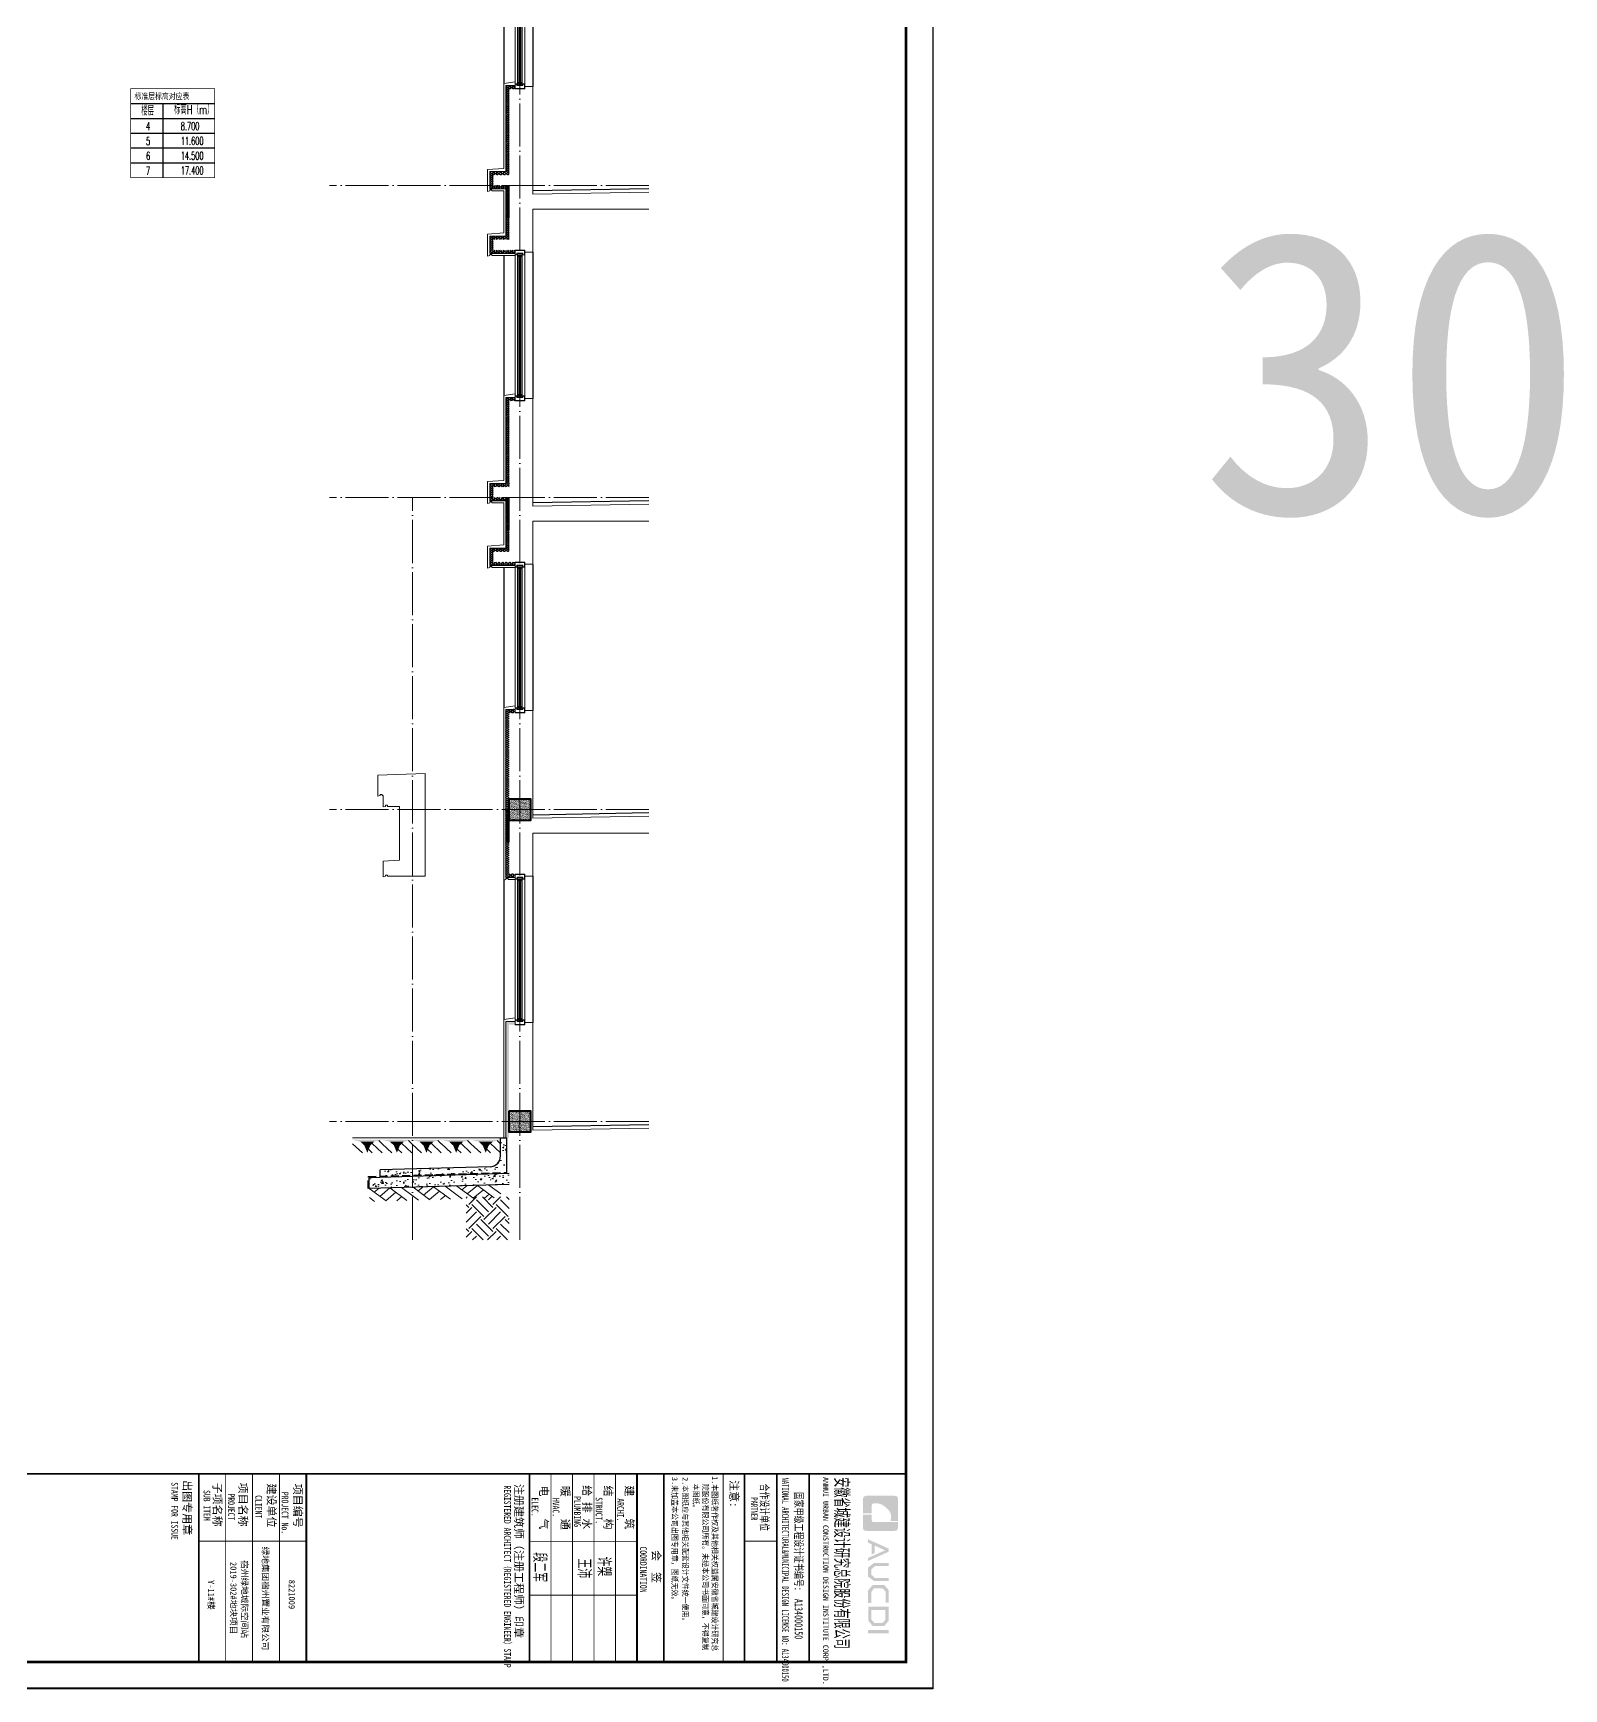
# Model space of a CAD drawing. Extents: x -518115 to 389031, y -231062 to 1628073.
# Drawn here: x 207115 to 221349, y -221678 to -206288 of the extents above; entities that cross this region are included whole.
import ezdxf

# ---------------------------------------------------------------- set-up
doc = ezdxf.new("R2010")
doc.units = 0
doc.header["$LTSCALE"] = 1000
doc.header["$MEASUREMENT"] = 0
doc.linetypes.add('DASH', pattern=[0.35, 0.25, -0.1])
doc.linetypes.add('DOTE', pattern=[2.42, 2, -0.2, 0.02, -0.2])
for name, color, linetype in [('C-Sheet-图框', 101, 'Continuous'), ('COLUMN', 9, 'Continuous'), ('DIM_SYMB', 3, 'Continuous'), ('PUB_TEXT', 4, 'Continuous'), ('图框', 140, 'Continuous'), ('图签文字', 147, 'Continuous'), ('看线', 251, 'Continuous'), ('立面-看线', 251, 'Continuous')]:
    doc.layers.add(name, color=color, linetype=linetype)
for name, color, linetype, lineweight in [('DOTE', 19, 'DOTE', 9), ('PUB_HATCH', 8, 'Continuous', 9), ('S_WINDOW', 144, 'Continuous', 15), ('WALL', 9, 'Continuous', 40), ('内粉刷', 37, 'Continuous', 9), ('图签', 147, 'Continuous', 18), ('填充', 251, 'Continuous', 5), ('立面-中轮廓线', 213, 'Continuous', 35), ('粉刷', 251, 'Continuous', 9), ('细细', 250, 'Continuous', 0)]:
    doc.layers.add(name, color=color, linetype=linetype, lineweight=lineweight)
doc.layers.add('yichutu', color=7, linetype='Continuous', true_color=0xffffff, plot=False)
doc.styles.add('_TCH_DIM', font='SIMPLEX.shx', dxfattribs={"width": 0.7, "bigfont": 'GBCBIG.shx'})
doc.styles.add('C', font='')
doc.styles.add('HT', font='')
doc.styles.add('宋体', font='', dxfattribs={"height": 50})
doc.styles.add('建筑图签-1', font='', dxfattribs={"width": 0.7})
doc.styles.add('建筑图签-2', font='TXT.shx', dxfattribs={"width": 0.5, "bigfont": 'HZTXT.shx'})
doc.styles.get('C').set_extended_font_data('SimHei')
doc.styles.get('HT').set_extended_font_data('SimHei')
doc.styles.get('宋体').set_extended_font_data('SimSun')
doc.styles.get('建筑图签-1').set_extended_font_data('SimHei')
pattern_1 = [(50, (28072.99, 249033.25), (143.452037, -12.550427), [15, -165]), (355, (28072.99, 249033.25), (-27.750267, 150.438427), [12, -132]), (100.4514, (28084.94, 249032.2), (115.701876, 137.88791), [12.74804, -140.22842]), (46.1842, (28072.99, 249073.25), (213.44821, -33.1038), [22.5, -247.5]), (96.6356, (28090.77, 249070.5), (186.93254, 194.82357), [19.12206, -210.3426]), (351.1842, (28072.99, 249073.25), (186.93239, 194.82372), [18, -198]), (21, (28092.99, 249063.25), (119.38141, -80.52378), [15, -165]), (326, (28092.99, 249063.25), (48.663066, 145.03001), [12, -132]), (71.4514, (28102.93, 249056.54), (168.044526, 64.5061), [12.74804, -140.22842]), (37.5, (28072.986, 249033.25), (2.431971, 66.578771), [0, -130.4, 0, -134, 0, -132.5]), (7.5, (28072.986, 249033.25), (52.613907, 78.882342), [0, -76.4, 0, -127.4, 0, -50.5]), (327.5, (28028.386, 249033.25), (106.764487, -4.510974), [0, -50, 0, -156, 0, -207]), (317.5, (28008.39, 249033.25), (116.637234, 20.020996), [0, -65, 0, -103.6, 0, -147])]
pattern_2 = [(315, (-218910.2607, -140541.0897), (-1.767766953, -1.767766953), []), (315, (-218909.0822, -140541.0897), (-1.767766953, -1.767766953), [])]
pattern_3 = [(315, (-218910.2607, -141979.3279), (-1.767766953, -1.767766953), []), (315, (-218909.0822, -141979.3279), (-1.767766953, -1.767766953), [])]
pattern_4 = [(0, (-805634.686, -385446.952), (16.66875, 9.623705), [11.1125, -22.225]), (120, (-805634.686, -385446.952), (-16.66874801, 9.62370845), [11.1125, -22.225]), (60, (-805634.686, -385446.952), (1.99e-06, 19.24741345), [-22.225, 11.1125])]
pattern_5 = [(0, (-811253.24, -385446.952), (16.66875, 9.623705), [11.1125, -22.225]), (120, (-811253.24, -385446.952), (-16.66874801, 9.62370845), [11.1125, -22.225]), (60, (-811253.24, -385446.952), (1.99e-06, 19.24741345), [-22.225, 11.1125])]

# ---------------------------------------------------------------- blocks, each defined once
blk = doc.blocks.new('院标1')
h = blk.add_hatch(color=150)
h.dxf.hatch_style = 1
h.set_gradient(color1=(33, 113, 253), color2=(33, 113, 253), tint=1, name='INVCURVED')
edge = h.paths.add_edge_path()
edge.add_spline(control_points=[(116373, 648379), (116379, 648379), (116382, 648379), (116391, 648379), (116391, 648379), (116391, 648379), (116616, 648379), (116616, 648379), (116616, 648379), (116616, 648379), (116616, 648054), (116616, 648054), (116616, 648054), (116616, 648054), (116108, 648054), (116108, 648054), (116108, 648054), (116028, 648054), (115963, 648111), (115963, 648199), (115963, 648199), (115963, 648199), (115963, 649215), (115963, 649215), (115963, 649215), (115963, 649295), (116018, 649360), (116108, 649360), (116108, 649360), (116108, 649360), (116897, 649360), (116897, 649360), (116897, 649360), (116897, 649360), (116897, 649080), (116897, 649080), (116897, 649080), (116897, 649080), (116566, 649140), (116356, 648859), (116356, 648859), (116245, 648719), (116240, 648545), (116247, 648466), (116247, 648466), (116254, 648386), (116247, 648466), (116247, 648466), (116247, 648466), (116247, 648466), (116258, 648374), (116373, 648379)], knot_values=[0, 0, 0, 0, 0.071429, 0.071429, 0.071429, 0.107143, 0.142857, 0.142857, 0.142857, 0.178571, 0.214286, 0.214286, 0.214286, 0.25, 0.285714, 0.285714, 0.285714, 0.321429, 0.357143, 0.357143, 0.357143, 0.392857, 0.428571, 0.428571, 0.428571, 0.464286, 0.5, 0.5, 0.5, 0.535714, 0.571429, 0.571429, 0.571429, 0.607143, 0.642857, 0.642857, 0.642857, 0.678571, 0.714286, 0.714286, 0.714286, 0.75, 0.785714, 0.785714, 0.785714, 0.821429, 0.857143, 0.857143, 0.857143, 0.928571, 1, 1, 1, 1], degree=3, periodic=0)
h = blk.add_hatch(color=150)
h.dxf.hatch_style = 1
h.set_gradient(color1=(33, 113, 253), color2=(33, 113, 253), tint=1, name='INVCURVED')
edge = h.paths.add_edge_path()
edge.add_spline(control_points=[(117268, 649215), (117268, 649215), (117268, 648199), (117268, 648199), (117268, 648199), (117268, 648114), (117212, 648054), (117123, 648054), (117123, 648054), (117123, 648054), (116663, 648054), (116663, 648054), (116663, 648054), (116663, 648054), (116663, 648379), (116663, 648379), (116663, 648379), (116663, 648379), (116865, 648379), (116865, 648379), (116865, 648379), (116907, 648379), (116941, 648413), (116941, 648455), (116941, 648455), (116941, 648455), (116941, 649360), (116941, 649360), (116941, 649360), (116941, 649360), (117123, 649360), (117123, 649360), (117123, 649360), (117204, 649360), (117268, 649306), (117268, 649215)], knot_values=[0, 0, 0, 0, 0.1, 0.1, 0.1, 0.15, 0.2, 0.2, 0.2, 0.25, 0.3, 0.3, 0.3, 0.35, 0.4, 0.4, 0.4, 0.45, 0.5, 0.5, 0.5, 0.55, 0.6, 0.6, 0.6, 0.65, 0.7, 0.7, 0.7, 0.75, 0.8, 0.8, 0.8, 0.9, 1, 1, 1, 1], degree=3, periodic=0)
blk = doc.blocks.new('GFDDDDRG')
at = {"layer": '图框'}
h = blk.add_hatch(color=256, dxfattribs=at)
h.paths.add_polyline_path([(922489, -158906), (922489, -158969), (922104, -158969), (922104, -158906)])
h.paths.add_polyline_path([(922431, -158530), (922168, -158530), (922168, -158710), (922221, -158772), (922380, -158772), (922431, -158712)], flags=16)
h.paths.add_polyline_path([(922490, -158471), (922109, -158471), (922109, -158732), (922194, -158831), (922408, -158831), (922490, -158733)])
h.paths.add_polyline_path([(922492, -158399), (922434, -158399), (922434, -158196), (922378, -158129), (922219, -158129), (922167, -158196), (922167, -158400), (922107, -158400), (922107, -158169), (922194, -158067), (922408, -158067), (922492, -158166)])
h.paths.add_polyline_path([(922491, -157658), (922491, -157718), (922235, -157718), (922170, -157775), (922170, -157880), (922235, -157937), (922491, -157937), (922491, -157994), (922217, -157994), (922108, -157912), (922108, -157743), (922218, -157658)])
h.paths.add_polyline_path([(922490, -157392), (922490, -157450), (922108, -157621), (922108, -157564), (922425, -157423), (922231, -157335), (922231, -157471), (922173, -157501), (922173, -157311), (922107, -157282), (922107, -157220)])
for p, q in [((920410, -156002), (920410, -159502)), ((921010, -156002), (921010, -159502)), ((921010, -156002), (921010, -159502))]:
    blk.add_line(p, q, dxfattribs=at)
blk.add_lwpolyline([(923310, -107437), (923310, -159999), (893610, -159999), (893610, -107437)], close=True, dxfattribs=at)
blk.add_lwpolyline([(923310, -107437), (923310, -159999), (893610, -159999), (893610, -107437)], close=True, dxfattribs=at)
at = {"layer": '图框', "const_width": 50}
blk.add_lwpolyline([(894110, -159499), (922810, -159499), (922810, -108687), (894110, -108687)], close=True, dxfattribs=at)
at = {"layer": '图框'}
for points, const_width in [([(894110, -156002), (922810, -156002)], 35), ([(909660, -159502), (909660, -156002)], 35), ([(910160, -156002), (910160, -159502)], 17.5), ([(910660, -156002), (910660, -159502)], 17.5), ([(911160, -156002), (911160, -159502)], 17.5), ([(911660, -156002), (911660, -159502)], 35), ([(911660, -156002), (911660, -159502)], 35), ([(915810, -156006), (915810, -159506)], 35), ([(916210, -156006), (916210, -159506)], 17.5), ([(916610, -156006), (916610, -159506)], 17.5), ([(917010, -156006), (917010, -159506)], 17.5), ([(917410, -156006), (917410, -159506)], 17.5), ([(917810, -156006), (917810, -159506)], 35), ([(917810, -156006), (917810, -159506)], 35), ([(918310, -156006), (918310, -159506)], 30), ([(919410, -156002), (919410, -159502)], 17.5), ([(919810, -156002), (919810, -159502)], 30), ([(919810, -156002), (919810, -159502)], 30), ([(920410, -156002), (920410, -159502)], 30), ([(920410, -156002), (920410, -159502)], 30), ([(921010, -156002), (921010, -159502)], 30), ([(909660, -157252), (911660, -157252)], 17.5), ([(917810, -157256), (915810, -157256)], 17.5), ([(920410, -157252), (919810, -157252)], 17.5), ([(917810, -158256), (915810, -158256)], 17.5)]:
    blk.add_lwpolyline(points, dxfattribs=dict(at, const_width=const_width))
at = {"xscale": 0.5, "yscale": 0.5, "zscale": 0.5, "rotation": 270}
blk.add_blockref('院标1', (597985, -98428), dxfattribs=at)
at = {"layer": '图框'}
for s, height, style, width, p in [(' 2.本图纸应与其他相关配套设计文件统一使用。 ', 105, 'HT', 0.88, (918656, -155989)), ('1.本图纸著作权及其他相关权益属安徽省城建设计研究总', 105, 'HT', 0.88, (919206, -156045)), ('STAMP FOR ISSUE', 125, '建筑图签-1', 0.7, (909150, -156158)), ('SUB ITEM', 125, '建筑图签-1', 0.7, (909748, -156303)), ('PROJECT No.', 125, '建筑图签-1', 0.7, (911202, -156337, -899)), ('REGISTERED ARCHITECT（REGISTERED ENGINEER）STAMP', 125, '建筑图签-1', 0.7, (915339, -156216)), ('3.未加盖本公司出图专用章，图纸无效。', 105, 'HT', 0.88, (918459, -156061)), ('本图纸。', 105, 'HT', 0.88, (918854, -156184)), ('院股份有限公司所有。未经本公司书面同意，不得复制', 105, 'HT', 0.88, (919029, -156184)), ('NATIONAL ARCHITECTURAL&MUNICIPAL DESIGN LICENSE NO: A134000150', 125, '建筑图签-1', 0.6, (920507, -156070)), ('ANHUI URBAN CONSTRUCTION DESIGN INSTITUTE CORP.,LTD.', 100, '建筑图签-1', 0.91, (921271, -156061)), ('PROJECT', 125, '建筑图签-1', 0.7, (910203, -156366)), ('CLIENT', 125, '建筑图签-1', 0.7, (910713, -156399)), ('ELEC.', 125, '建筑图签-1', 0.7, (915850, -156441)), ('HVAC.', 125, '建筑图签-1', 0.7, (916242, -156449)), ('PLUMBING', 125, '建筑图签-1', 0.7, (916639, -156417)), ('STRUCT.', 125, '建筑图签-1', 0.7, (917042, -156437)), ('ARCHI.', 125, '建筑图签-1', 0.7, (917441, -156457)), ('PARTNER', 125, '建筑图签-1', 0.6, (919927, -156439)), ('COORDINATION', 125, '建筑图签-1', 0.7, (917866, -157352))]:
    blk.add_text(s, height=height, rotation=270, dxfattribs=dict(at, style=style, width=width)).set_placement(p)
at = {"layer": '图签', "color": 2, "style": '宋体'}
for s, height, p in [('绿地集团宿州置业有限公司', 114.67, (910841, -157355)), ('2019-302#地块项目', 114.67, (910249, -157640)), ('宿州绿地城际空间站', 114.7, (910454, -157607)), ('Y-11#楼', 114.7, (909834, -157977)), ('8221009', 114.7, (911334, -157971))]:
    blk.add_text(s, height=height, rotation=270, dxfattribs=at).set_placement(p)
at = {"layer": '图签文字', "color": 7, "style": '建筑图签-1'}
for s, p in [('出图专用章', (909369, -156120)), ('子项名称', (909930, -156165)), ('项目名称', (910408, -156165)), ('建设单位', (910937, -156182)), ('项目编号', (911426, -156186)), ('注册建筑师（注册工程师）印章', (915537, -156190)), ('电    气', (916001, -156219)), ('暖    通', (916401, -156224)), ('给 排 水', (916802, -156214)), ('结    构', (917199, -156219)), ('建    筑', (917593, -156217)), ('注意:', (919541, -156118)), ('会  签', (918094, -157419))]:
    blk.add_text(s, height=150, rotation=270, dxfattribs=at).set_placement(p)
for s, height, width, p in [('合作设计单位', 150, 0.7, (920105, -156184)), ('国家甲级工程设计证书编号:  A134000150', 150, 0.7, (920743, -156338)), ('安徽省城建设计研究总院股份有限公司', 250, 0.55, (921498, -156066))]:
    blk.add_text(s, height=height, rotation=270, dxfattribs=dict(at, width=width)).set_placement(p)
at = {"layer": '图签文字', "color": 1, "style": '建筑图签-2', "width": 0.7}
for s, p in [('段二军', (915876, -157462)), ('王沛', (916703, -157575)), ('许槊', (917074, -157539))]:
    blk.add_text(s, height=250, rotation=270, dxfattribs=at).set_placement(p)
blk = doc.blocks.new('yct-1051-594-26275-14850-25-1002.0')
at = {"layer": 'yichutu', "color": 7, "true_color": 0xffffff}
blk.add_lwpolyline([(0, 0), (0, 14850), (26275, 14850), (26275, 0)], close=True, dxfattribs=at)
blk = doc.blocks.new('$LinePat$素土夯实')
at = {"color": 0}
for p, q in [((0, -210), (210, 0)), ((120, -300), (420, 0)), ((420, 0), (608, -188)), ((495, -300), (795, 0)), ((615, 0), (705, -90)), ((210, -210), (300, -300)), ((315, -105), (502, -293)), ((705, -300), (795, -210))]:
    blk.add_line(p, q, dxfattribs=at)
blk = doc.blocks.new('$LinePat$自然土壤')
at = {"color": 0}
for p, q in [((0, -90), (71, -19)), ((0, -300), (211, -89)), ((210, -300), (286, -224)), ((420, -300), (630, -90))]:
    blk.add_line(p, q, dxfattribs=at)
for points in [[(0, 0), (630, 0), (168, -45), (462, -45)], [(168, -45), (462, -45), (252, -132), (378, -132)], [(252, -132), (378, -132), (315, -300)]]:
    blk.add_solid(points, dxfattribs=at)
blk = doc.blocks.new('sanshui')
at = {"layer": '粉刷'}
h = blk.add_hatch(dxfattribs=at)
h.set_pattern_fill('混凝土', color=256, scale=20)
h.set_pattern_definition(pattern_1)
edge = h.paths.add_edge_path()
edge.add_line((346318, 427330), (346258, 427330))
edge.add_line((346258, 427330), (346258, 427160))
edge.add_arc((346158, 427160), 100, 271.7184, 360, ccw=False)
edge.add_line((346161, 427060), (345138, 427030))
edge.add_line((345138, 427030), (345138, 426970))
edge.add_line((345138, 426970), (346318, 427005))
edge.add_line((346318, 427005), (346318, 427330))
h = blk.add_hatch(dxfattribs=at)
h.set_pattern_fill('混凝土', color=256, scale=20)
h.set_pattern_definition(pattern_1)
h.paths.add_polyline_path([(346338, 426896), (346338, 426996), (345038, 426957), (345038, 426857)])
at = {"layer": 'COLUMN'}
for p, q in [((346258, 427330), (346318, 427330)), ((346258, 427160), (346258, 427330)), ((346318, 426995), (346318, 427330)), ((346338, 426996), (345038, 426957)), ((345038, 426857), (345038, 426957)), ((346161, 427060), (345138, 427030)), ((345138, 426960), (345138, 427030)), ((346338, 426896), (345038, 426857))]:
    blk.add_line(p, q, dxfattribs=at)
blk.add_arc((346158, 427160), 100, 271.7184, 0, dxfattribs=at)
at = {"layer": '立面-中轮廓线', "linetype": 'DASH', "ltscale": 0.3}
blk.add_lwpolyline([(345028, 426857), (345028, 426966), (346318, 427005)], dxfattribs=at)
at = {"layer": '粉刷'}
blk.add_line((344881, 427330), (346258, 427330), dxfattribs=at)
at = {"layer": '粉刷', "yscale": 0.4, "zscale": 0.4}
for name, p, xscale, rotation in [('$LinePat$自然土壤', (345157, 427310), -0.4369306507241237, 359.9999999999903), ('$LinePat$自然土壤', (345432, 427310), -0.4369306507241237, 359.9999999999903), ('$LinePat$自然土壤', (345707, 427310), -0.4369306507241237, 359.9999999999903), ('$LinePat$自然土壤', (345983, 427310), -0.4369306507241237, 359.9999999999903), ('$LinePat$自然土壤', (346258, 427310), -0.4369306507241237, 359.9999999999903), ('$LinePat$素土夯实', (345444, 426869), -0.5117605352322558, 1.718358001643932), ('$LinePat$素土夯实', (345851, 426881), -0.5117605352322558, 1.718358001643932), ('$LinePat$素土夯实', (346258, 426893), -0.5117605352322558, 1.718358001643932)]:
    blk.add_blockref(name, p, dxfattribs=dict(at, xscale=xscale, rotation=rotation))
blk = doc.blocks.new('zrszerf')
at = {"layer": '细细'}
h = blk.add_hatch(dxfattribs=at)
h.set_pattern_fill('金属', color=256, style=0)
h.set_pattern_definition(pattern_2)
h.paths.add_polyline_path([(257695, 608543), (257715, 608543), (257715, 608557), (257765, 608557), (257765, 608543), (257785, 608543), (257785, 608588), (257695, 608588)])
h.paths.add_polyline_path([(257713, 608559), (257713, 608545), (257697, 608545), (257697, 608586), (257783, 608586), (257783, 608545), (257767, 608545), (257767, 608559)], flags=16)
h = blk.add_hatch(dxfattribs=at)
h.set_pattern_fill('金属', color=256, style=0)
h.set_pattern_definition(pattern_2)
h.paths.add_polyline_path([(257762, 608555), (257762, 608530), (257750, 608530), (257750, 608540), (257729, 608540), (257729, 608530), (257717, 608530), (257717, 608555)])
h.paths.add_polyline_path([(257719, 608553), (257719, 608532), (257727, 608532), (257727, 608542), (257752, 608542), (257752, 608532), (257760, 608532), (257760, 608553)], flags=16)
h = blk.add_hatch(color=256, dxfattribs=at)
edge = h.paths.add_edge_path()
edge.add_line((257735, 608540), (257735, 608528))
edge.add_arc((257740, 608520), 9.44, 61.5175, 118.4825, ccw=False)
edge.add_line((257744, 608528), (257744, 608540))
edge.add_arc((257740, 608548), 9.44, 241.5175, 298.4825, ccw=False)
h = blk.add_hatch(dxfattribs=at)
h.set_pattern_fill('金属', color=256, style=0)
h.set_pattern_definition(pattern_3)
h.paths.add_polyline_path([(257695, 607233), (257715, 607233), (257715, 607220), (257765, 607220), (257765, 607233), (257785, 607233), (257785, 607188), (257695, 607188)])
h.paths.add_polyline_path([(257713, 607218), (257713, 607231), (257697, 607231), (257697, 607190), (257783, 607190), (257783, 607231), (257767, 607231), (257767, 607218)], flags=16)
h = blk.add_hatch(dxfattribs=at)
h.set_pattern_fill('金属', color=256, style=0)
h.set_pattern_definition(pattern_3)
h.paths.add_polyline_path([(257762, 607222), (257762, 607247), (257750, 607247), (257750, 607237), (257729, 607237), (257729, 607247), (257717, 607247), (257717, 607222)])
h.paths.add_polyline_path([(257719, 607224), (257719, 607245), (257727, 607245), (257727, 607235), (257752, 607235), (257752, 607245), (257760, 607245), (257760, 607224)], flags=16)
h = blk.add_hatch(color=256, dxfattribs=at)
edge = h.paths.add_edge_path()
edge.add_line((257735, 607237), (257735, 607249))
edge.add_arc((257740, 607257), 9.44, 241.5175, 298.4825)
edge.add_line((257744, 607249), (257744, 607237))
edge.add_arc((257740, 607229), 9.44, 61.5175, 118.4825)
at = {"layer": 'S_WINDOW'}
for p, q in [((257695, 607233), (257695, 608543)), ((257717, 607247), (257717, 608530)), ((257762, 607247), (257762, 608530)), ((257785, 607233), (257785, 608543))]:
    blk.add_line(p, q, dxfattribs=at)
for points in [[(257785, 608588), (257785, 608543), (257765, 608543), (257765, 608557), (257715, 608557), (257715, 608543), (257695, 608543), (257695, 608588)], [(257783, 608586), (257783, 608545), (257767, 608545), (257767, 608559), (257713, 608559), (257713, 608545), (257697, 608545), (257697, 608586)], [(257762, 608555), (257762, 608530), (257750, 608530), (257750, 608540), (257729, 608540), (257729, 608530), (257717, 608530), (257717, 608555)], [(257760, 608553), (257760, 608532), (257752, 608532), (257752, 608542), (257727, 608542), (257727, 608532), (257719, 608532), (257719, 608553)], [(257785, 607188), (257785, 607233), (257765, 607233), (257765, 607220), (257715, 607220), (257715, 607233), (257695, 607233), (257695, 607188)], [(257783, 607190), (257783, 607231), (257767, 607231), (257767, 607218), (257713, 607218), (257713, 607231), (257697, 607231), (257697, 607190)], [(257762, 607222), (257762, 607247), (257750, 607247), (257750, 607237), (257729, 607237), (257729, 607247), (257717, 607247), (257717, 607222)], [(257760, 607224), (257760, 607245), (257752, 607245), (257752, 607235), (257727, 607235), (257727, 607245), (257719, 607245), (257719, 607224)]]:
    blk.add_lwpolyline(points, close=True, dxfattribs=at)
at = {"layer": '细细'}
for points in [[(257729, 608530), (257729, 607247)], [(257735, 607249), (257735, 608540)], [(257744, 607249), (257744, 608540)], [(257750, 608530), (257750, 607247)]]:
    blk.add_lwpolyline(points, dxfattribs=at)
for points in [[(257735, 608540), (257735, 608528, -0.253805), (257744, 608528), (257744, 608540, -0.253805)], [(257735, 607237), (257735, 607249, 0.253805), (257744, 607249), (257744, 607237, 0.253805)]]:
    blk.add_lwpolyline(points, format="xyb", close=True, dxfattribs=at)
blk = doc.blocks.new('GHFHFHTFDFS')
at = {"layer": '立面-看线'}
h = blk.add_hatch(dxfattribs=at)
h.set_pattern_fill('HONEY', color=256, scale=7)
h.set_pattern_definition(pattern_4)
h.paths.add_polyline_path([(910253, -114256), (910283, -114256), (910283, -113486), (910338, -113486), (910338, -113456), (910253, -113456)])
h = blk.add_hatch(dxfattribs=at)
h.set_pattern_fill('HONEY', color=256, scale=7)
h.set_pattern_definition(pattern_4)
h.paths.add_polyline_path([(910283, -114986), (910283, -114986), (910133, -114986), (910133, -114886), (910283, -114886), (910283, -114386), (910133, -114386), (910133, -114286), (910283, -114286), (910283, -114256), (910103, -114256), (910103, -114416), (910253, -114416), (910253, -114856), (910103, -114856), (910103, -115016), (910338, -115016), (910338, -114986)])
at = {"layer": 'PUB_HATCH', "color": 215, "true_color": 0xa953a0}
for points in [[(910253, -114256), (910253, -113456), (910338, -113456)], [(910253, -114256), (910103, -114256), (910103, -114416), (910253, -114416), (910253, -114856), (910103, -114856), (910103, -115016), (910338, -115016)]]:
    blk.add_lwpolyline(points, dxfattribs=at)
at = {"layer": '内粉刷'}
for points in [[(910233, -114226), (910233, -113436), (910338, -113421)], [(910428, -113466), (910503, -113466), (910503, -114466)], [(910233, -114226), (910083, -114236), (910083, -114436)], [(910123, -114436), (910123, -114426), (910103, -114426), (910103, -114436), (910083, -114441), (910083, -114436)], [(910123, -114436), (910233, -114436), (910233, -114826), (910083, -114836), (910083, -115036)], [(911582, -114446), (910503, -114466)], [(910428, -115006), (910503, -115006), (910503, -114606), (911582, -114606)], [(910123, -115036), (910123, -115026), (910103, -115026), (910103, -115036), (910083, -115041), (910083, -115036)], [(910103, -115036), (910103, -115036)], [(910123, -115036), (910338, -115036)]]:
    blk.add_lwpolyline(points, dxfattribs=at)
at = {"layer": '看线'}
for p, q in [((910233, -112136), (910233, -113436)), ((910503, -112106), (910503, -113466))]:
    blk.add_line(p, q, dxfattribs=at)
at = {"layer": '看线', "color": 32}
blk.add_lwpolyline([(911582, -114416), (910503, -114436)], dxfattribs=at)
blk.add_blockref('zrszerf', (652643, -720674))
blk = doc.blocks.new('A$C47771182')
at = {"layer": '立面-看线'}
h = blk.add_hatch(dxfattribs=at)
h.set_pattern_fill('HONEY', color=256, scale=7)
h.set_pattern_definition(pattern_5)
h.paths.add_polyline_path([(30, 0), (0, 0), (0, 900), (-55, 900), (-55, 930), (30, 930)])
h = blk.add_hatch(dxfattribs=at)
h.set_pattern_fill('HONEY', color=256, scale=7)
h.set_pattern_definition(pattern_5)
h.paths.add_polyline_path([(30, 0), (0, 0), (0, -600), (-55, -600), (-55, -630), (30, -630)])
blk = doc.blocks.new('gdfgdgrdfaw')
at = {"layer": '立面-看线'}
h = blk.add_hatch(dxfattribs=at)
h.set_pattern_fill('碎沙', color=256, scale=4)
h.set_pattern_definition([(37.5, (356389.152, 79681.42), (-0.32000626, 9.78826475), [0, -7.7216, 0, -8.636, 0, -8.255]), (7.5, (356389.152, 79681.42), (8.99046566, 14.33650201), [0, -4.1656, 0, -6.9596, 0, -2.667]), (327.5, (356382.904, 79681.42), (15.819847405, 0.02874369), [0, -2.54, 0, -9.144, 0, -11.938]), (317.5, (356382.904, 79681.42), (15.27112905, 4.45858647), [0, -1.27, 0, -5.9944, 0, -6.858])])
h.paths.add_polyline_path([(1157442, 465043), (1157642, 465043), (1157642, 465243), (1157442, 465243)])
at = {"layer": 'PUB_HATCH', "color": 215, "true_color": 0xa953a0}
blk.add_lwpolyline([(1157497, 464513), (1157412, 464513), (1157412, 466073), (1157497, 466073)], dxfattribs=at)
at = {"layer": 'WALL'}
blk.add_lwpolyline([(1157442, 465243), (1157642, 465243), (1157642, 465043), (1157442, 465043)], close=True, dxfattribs=at)
at = {"layer": '内粉刷'}
blk.add_line((1157392, 465143), (1157392, 464493), dxfattribs=at)
for points in [[(1157392, 465143), (1157392, 466093), (1157497, 466108)], [(1157587, 466063), (1157662, 466063), (1157662, 465063)], [(1158741, 465083), (1157662, 465063)], [(1157587, 464523), (1157662, 464523), (1157662, 464923), (1158741, 464923)], [(1157432, 464493), (1157432, 464503), (1157412, 464503), (1157412, 464493), (1157392, 464488), (1157392, 464493)], [(1157432, 464493), (1157497, 464493)]]:
    blk.add_lwpolyline(points, dxfattribs=at)
at = {"layer": '看线'}
for p, q in [((1157662, 467423), (1157662, 466063)), ((1157392, 467393), (1157392, 466093))]:
    blk.add_line(p, q, dxfattribs=at)
at = {"layer": '看线', "color": 32}
blk.add_lwpolyline([(1158741, 465113), (1157662, 465093)], dxfattribs=at)
blk.add_blockref('zrszerf', (899802, -141145))
at = {"xscale": -1}
blk.add_blockref('A$C47771182', (1157442, 465143), dxfattribs=at)
blk = doc.blocks.new('VDVDXAXFSFFX')
at = {"layer": 'PUB_HATCH'}
h = blk.add_hatch(dxfattribs=at)
h.set_pattern_fill('DOTS', color=251, scale=2, style=0)
h.set_pattern_definition([(0, (924712.4965, -148185.593), (1.5875, 3.175), [0, -3.175])])
h.paths.add_polyline_path([(924682, -148186), (924712, -148186), (924712, -147936), (924712, -147886), (924712, -147886), (924712, -147886), (924682, -147886)])
at = {"layer": 'PUB_HATCH', "color": 5}
blk.add_lwpolyline([(924712, -147886), (924682, -147886), (924682, -148186), (924712, -148186)], close=True, dxfattribs=at)

msp = doc.modelspace()

# ---------------------------------------------------------------- hatches: boundary and pattern name
at = {"layer": '填充'}
h = msp.add_hatch(dxfattribs=at)
h.set_pattern_fill('EARTH', color=250, scale=50, angle=45, style=0)
h.set_pattern_definition([(45, (-903956.64, -672698.41), (0, 224.506403), [158.75, -158.75]), (45, (-903998.73, -672656.31), (0, 224.506403), [158.75, -158.75]), (45, (-904040.83, -672614.22), (0, 224.506403), [158.75, -158.75]), (135, (-904040.83, -672586.16), (-224.506403, 0), [158.75, -158.75]), (135, (-903998.73, -672544.06), (-224.506403, 0), [158.75, -158.75]), (135, (-903956.64, -672501.97), (-224.506403, 0), [158.75, -158.75])])
h.paths.add_polyline_path([(211541.6, -217105), (211141.6, -217105), (211141.6, -217505), (211541.6, -217505)])
at = {"layer": '立面-看线'}
h = msp.add_hatch(dxfattribs=at)
h.set_pattern_fill('HONEY', color=256, scale=7)
h.set_pattern_definition([(0, (-1504376.098, -475565.907), (16.66875, 9.623705), [11.1125, -22.225]), (120, (-1504376.098, -475565.907), (-16.66874801, 9.62370845), [11.1125, -22.225]), (60, (-1504376.098, -475565.907), (1.99e-06, 19.24741345), [-22.225, 11.1125])])
h.paths.add_polyline_path([(211511.6, -215475), (211511.6, -216255), (211511.6, -216555), (211541.6, -216555), (211541.6, -215605), (211541.6, -215605), (211541.6, -215505), (211596.6, -215505), (211596.6, -215475)])
h = msp.add_hatch(dxfattribs=at)
h.set_pattern_fill('碎沙', color=256, scale=4)
h.set_pattern_definition([(37.5, (-589511.6056, -601866.989), (-0.32000626, 9.78826475), [0, -7.7216, 0, -8.636, 0, -8.255]), (7.5, (-589511.606, -601866.989), (8.99046566, 14.33650201), [0, -4.1656, 0, -6.9596, 0, -2.667]), (327.5, (-589517.854, -601866.989), (15.819847405, 0.02874369), [0, -2.54, 0, -9.144, 0, -11.938]), (317.5, (-589517.854, -601866.989), (15.27112905, 4.45858647), [0, -1.27, 0, -5.9944, 0, -6.858])])
h.paths.add_polyline_path([(211541.6, -216505), (211741.6, -216505), (211741.6, -216305), (211541.6, -216305)])

# ---------------------------------------------------------------- linework, layer by layer
at = {"layer": 'C-Sheet-图框', "color": 0}
for p, q in [((208021.6, -206942.5), (208804.4, -206942.5)), ((208021.6, -206942.5), (208804.4, -206942.5)), ((208321.9, -206942.5), (208321.9, -207630)), ((208021.6, -207080), (208804.4, -207080)), ((208021.6, -207217.5), (208804.4, -207217.5)), ((208021.6, -207355), (208804.4, -207355)), ((208021.6, -207492.5), (208804.4, -207492.5))]:
    msp.add_line(p, q, dxfattribs=at)
at = {"layer": 'C-Sheet-图框', "color": 0, "const_width": 6}
msp.add_lwpolyline([(208021.6, -207630), (208804.4, -207630), (208804.4, -206805), (208021.6, -206805)], close=True, dxfattribs=at)
at = {"layer": 'DOTE', "linetype": 'DOTE', "ltscale": 0.2}
for p, q in [((211641.6, -217505), (211641.6, -199825)), ((212840.2, -207705), (209871.4, -207705)), ((212840.2, -210605), (209871.4, -210605)), ((210641.6, -217505), (210641.6, -210605)), ((212840.2, -213505), (209871.4, -213505)), ((212840.2, -216405), (209871.4, -216405))]:
    msp.add_line(p, q, dxfattribs=at)
at = {"layer": 'PUB_HATCH', "color": 215, "true_color": 0xa953a0}
msp.add_lwpolyline([(211511.6, -216555), (211511.6, -215475), (211596.6, -215475)], dxfattribs=at)
at = {"layer": 'WALL'}
msp.add_lwpolyline([(211541.6, -216305), (211741.6, -216305), (211741.6, -216505), (211541.6, -216505)], close=True, dxfattribs=at)
at = {"layer": '内粉刷'}
for points in [[(210411.6, -214125), (210761.6, -214125), (210761.6, -213170), (210321.6, -213185), (210321.6, -213375)], [(210361.6, -213375), (210361.6, -213365), (210341.6, -213365), (210341.6, -213375), (210321.6, -213380), (210321.6, -213375)], [(210361.6, -213375), (210371.6, -213375), (210371.6, -213475)], [(210411.6, -213475), (210411.6, -213465), (210391.6, -213465), (210391.6, -213475), (210371.6, -213480), (210371.6, -213475)], [(210411.6, -213475), (210521.6, -213475), (210521.6, -213975), (210371.6, -213985), (210371.6, -214125)], [(210411.6, -214125), (210411.6, -214115), (210391.6, -214115), (210391.6, -214125), (210371.6, -214130), (210371.6, -214125)], [(211491.6, -216555), (211491.6, -215455), (211596.6, -215440)], [(211686.6, -215485), (211761.6, -215485), (211761.6, -216485)], [(212840.2, -216465), (211761.6, -216485)]]:
    msp.add_lwpolyline(points, dxfattribs=at)
at = {"layer": '看线'}
for p, q in [((211491.6, -214155), (211491.6, -215455)), ((211761.6, -214125), (211761.6, -215485))]:
    msp.add_line(p, q, dxfattribs=at)
at = {"layer": '看线', "color": 32}
msp.add_lwpolyline([(212840.2, -216435), (211761.6, -216455)], dxfattribs=at)

# ---------------------------------------------------------------- block references
at = {"xscale": 0.5, "yscale": 0.5, "zscale": 0.5}
msp.add_blockref('GFDDDDRG', (-246174.4, -141678.5), dxfattribs=at)
for name, p in [('GHFHFHTFDFS', (-698741.4, -93319)), ('VDVDXAXFSFFX', (-713170.9, -59819.4)), ('GHFHFHTFDFS', (-698741.4, -96219)), ('VDVDXAXFSFFX', (-713170.9, -62719.4)), ('gdfgdgrdfaw', (-945900.8, -678648.4)), ('VDVDXAXFSFFX', (-713170.9, -65619.4)), ('zrszerf', (-46098.3, -822693.4)), ('sanshui', (-134796.5, -643884.7))]:
    msp.add_blockref(name, p)
at = {"layer": 'yichutu', "rotation": 270}
msp.add_blockref('yct-1051-594-26275-14850-25-1002.0', (200630.5, -195397), dxfattribs=at)

# ---------------------------------------------------------------- texts
at = {"layer": 'DIM_SYMB', "color": 6, "style": 'C'}
msp.add_text('30', height=2628.69, dxfattribs=at).set_placement((217962.6, -210749.9))
at = {"layer": 'PUB_TEXT', "color": 2, "style": '宋体', "width": 0.8}
msp.add_text('标准层标高对应表', height=56.96, dxfattribs=at).set_placement((208057.6, -206902.6))
at = {"layer": 'PUB_TEXT', "style": '_TCH_DIM'}
for s, height, width, p in [('楼层', 84.4, 0.7, (208120.7, -207053.1)), ('标高H（m）', 84.4, 0.7, (208425.2, -207042)), ('4', 74.4, 0.494118, (208165, -207191.2)), ('8.700', 74.38, 0.494118, (208488.4, -207189.3)), ('5', 74.4, 0.494118, (208165, -207328.7)), ('11.600', 74.38, 0.494118, (208488.4, -207326.8)), ('6', 74.4, 0.494118, (208165, -207466.2)), ('14.500', 74.38, 0.494118, (208488.4, -207464.3)), ('7', 74.4, 0.494118, (208165, -207603.7)), ('17.400', 74.38, 0.494118, (208488.4, -207601.8))]:
    msp.add_text(s, height=height, dxfattribs=dict(at, width=width)).set_placement(p)

doc.saveas('drawing.dxf')
